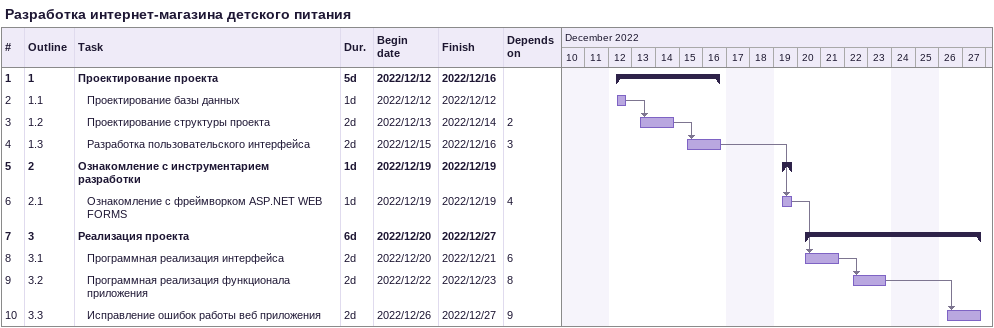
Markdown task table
Разработка интернет-магазина детского питания

| ID | WBS | Task | Duration | Start | Finish | Predecessors |
|---|---|---|---|---|---|---|
| 1 | 1 | **Проектирование проекта** | 5d | 2022-12-12 | 2022-12-16 |  |
| 2 | 1.1 | Проектирование базы данных | 1d | 2022-12-12 | 2022-12-12 |  |
| 3 | 1.2 | Проектирование структуры проекта | 2d | 2022-12-13 | 2022-12-14 | 2 |
| 4 | 1.3 | Разработка пользовательского интерфейса | 2d | 2022-12-15 | 2022-12-16 | 3 |
| 5 | 2 | **Ознакомление с инструментарием разработки** | 1d | 2022-12-19 | 2022-12-19 |  |
| 6 | 2.1 | Ознакомление с фреймворком ASP.NET WEB FORMS | 1d | 2022-12-19 | 2022-12-19 | 4 |
| 7 | 3 | **Реализация проекта** | 6d | 2022-12-20 | 2022-12-27 |  |
| 8 | 3.1 | Программная реализация интерфейса | 2d | 2022-12-20 | 2022-12-21 | 6 |
| 9 | 3.2 | Программная реализация функционала приложения | 2d | 2022-12-22 | 2022-12-23 | 8 |
| 10 | 3.3 | Исправление ошибок работы веб приложения | 2d | 2022-12-26 | 2022-12-27 | 9 |
